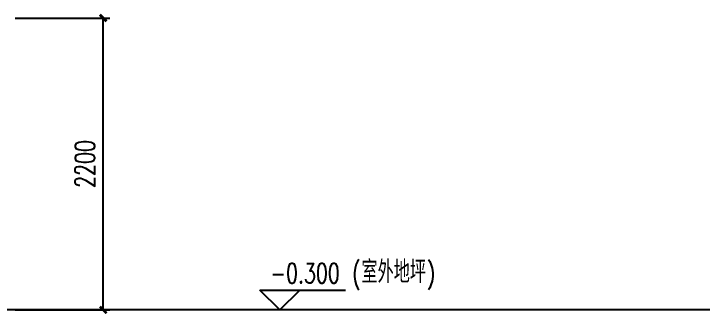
# Model space of a CAD drawing. Extents: x -4210259 to 293730, y -7499 to 868879.
# Drawn here: x -2190584 to -2185393, y 490235 to 492500 of the extents above; entities that cross this region are included whole.
import ezdxf

# ---------------------------------------------------------------- set-up
doc = ezdxf.new("R2010")
doc.units = 0
doc.header["$LTSCALE"] = 1000
doc.header["$MEASUREMENT"] = 0
doc.layers.get('Defpoints').update_dxf_attribs({"color": 210})
for name, color, linetype in [('A-AXIS-DP', 126, 'Continuous'), ('A-AXIS-ELEV', 4, 'Continuous'), ('A-SFCE', 30, 'Continuous'), ('PUB_TEXT', 7, 'Continuous')]:
    doc.layers.add(name, color=color, linetype=linetype)
doc.styles.add('_TCH_DIM', font='SIMPLEX', dxfattribs={"bigfont": 'GBCBIG'})
doc.styles.add('_TCH_DIM_T3', font='SIMPLEX', dxfattribs={"width": 0.705882, "bigfont": 'GBCBIG'})
doc.dimstyles.new('_TCH_ARCH&&50', dxfattribs={"dimtxt": 148.75, "dimasz": 50, "dimexe": 50, "dimexo": 50, "dimgap": 63.125, "dimtad": 1, "dimdec": 0, "dimzin": 0, "dimdsep": 46, "dimtxsty": '_TCH_DIM_T3', "dimblk": 'ARCHTICK', "dimcen": 0.09, "dimclrt": 7, "dimazin": 2, "dimtfac": 1, "dimtdec": 0, "dimtix": 1, "dimtmove": 2, "dimatfit": 3, "dimfxl": 0, "dimtolj": 1, "dimtzin": 0, "dimarcsym": 0})

# ---------------------------------------------------------------- blocks, each defined once
blk = doc.blocks.new('_ArchTick')
at = {"color": 0, "linetype": 'ByBlock', "const_width": 0.4}
blk.add_lwpolyline([(-0.5, -0.5), (0.5, 0.5)], dxfattribs=at)
blk = doc.blocks.new('*D134')
at = {"layer": 'A-AXIS-DP', "color": 0, "lineweight": -2}
for p, q in [((-2190573.6, 492467.5), (-2189860.4, 492467.5)), ((-2189910.4, 490267.5), (-2189910.4, 492467.5)), ((-2190573.6, 490267.5), (-2189860.4, 490267.5))]:
    blk.add_line(p, q, dxfattribs=at)
at = {"layer": 'Defpoints', "color": 0}
for p in [(-2190623.6, 492467.5), (-2189910.4, 492467.5), (-2190623.6, 490267.5)]:
    blk.add_point(p, dxfattribs=at)
at = {"layer": 'A-AXIS-DP', "color": 0, "lineweight": -2, "xscale": 50, "yscale": 50, "zscale": 50}
for p, rotation in [((-2189910.4, 492467.5), 90), ((-2189910.4, 490267.5), 270)]:
    blk.add_blockref('_ArchTick', p, dxfattribs=dict(at, rotation=rotation))
at = {"layer": 'A-AXIS-DP', "color": 7, "insert": (-2190047.9, 491367.5), "char_height": 148.75, "attachment_point": 5, "rotation": 90, "style": '_TCH_DIM_T3'}
blk.add_mtext('\\A1;2200', dxfattribs=at)

msp = doc.modelspace()

# ---------------------------------------------------------------- linework, layer by layer
at = {"layer": 'A-AXIS-ELEV'}
for p, q in [((-2188580.1, 490267.5), (-2188730.1, 490417.5)), ((-2188730.1, 490417.5), (-2188086.3, 490417.5)), ((-2188580.1, 490267.5), (-2188430.1, 490417.5))]:
    msp.add_line(p, q, dxfattribs=at)
at = {"layer": 'A-SFCE'}
msp.add_lwpolyline([(-2182559.6, 490267.5), (-2200940, 490267.5)], dxfattribs=at)

# ---------------------------------------------------------------- texts
at = {"layer": 'PUB_TEXT', "style": '_TCH_DIM', "width": 0.705882}
for s, height, p in [('(', 148.8, (-2188036.3, 490470)), (')', 148.8, (-2187474.8, 490470)), ('-0.300', 148.75, (-2188651.3, 490470))]:
    msp.add_text(s, height=height, dxfattribs=at).set_placement(p)
at = {"layer": 'PUB_TEXT', "style": '_TCH_DIM'}
msp.add_text('室外地坪', height=168.79, dxfattribs=at).set_placement((-2187966.3, 490470))

# ---------------------------------------------------------------- dimensions: what is measured, and where the dimension line sits
at = {"layer": 'A-AXIS-DP'}
dim = msp.add_aligned_dim(p1=(-2190623.6, 490267.5), p2=(-2190623.6, 492467.5), distance=-713.2, dimstyle='_TCH_ARCH&&50', dxfattribs=at)
dim.commit()
dim.dimension.update_dxf_attribs({"geometry": '*D134', "text_midpoint": (-2190047.9, 491367.5)})

doc.saveas('drawing.dxf')
